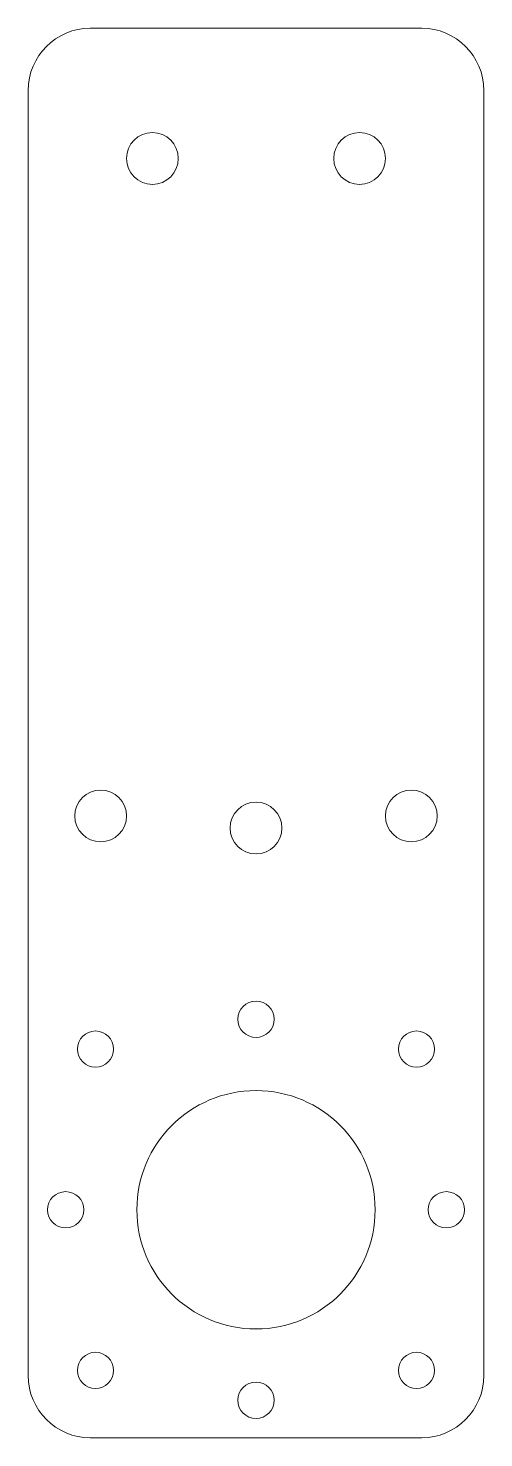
# Model space of a CAD drawing. Header units: millimetres. Extents: x -22 to 22, y -22 to 114.
import ezdxf

# ---------------------------------------------------------------- set-up
doc = ezdxf.new("R2010")
doc.units = ezdxf.units.MM

msp = doc.modelspace()

# ---------------------------------------------------------------- linework, layer by layer
at = {"color": 7, "linetype": 'Continuous', "lineweight": 15}
for p, q in [((16, 114), (-16, 114)), ((-22, 108), (-22, -16)), ((22, -16), (22, 108)), ((-16, -22), (16, -22))]:
    msp.add_line(p, q, dxfattribs=at)
for centre, radius in [((-10, 101.43), 2.5), ((10, 101.43), 2.5), ((-15, 38), 2.5), ((15, 38), 2.5), ((0, 36.83), 2.5), ((0, 18.38), 1.75), ((-15.5, 15.5), 1.75), ((15.5, 15.5), 1.75), ((0, 0), 11.5), ((-18.38, 0), 1.75), ((18.38, 0), 1.75), ((-15.5, -15.5), 1.75), ((15.5, -15.5), 1.75), ((0, -18.38), 1.75)]:
    msp.add_circle(centre, radius, dxfattribs=at)
for centre, start, end in [((-16, 108), 90, 180), ((16, 108), 0, 90), ((-16, -16), 180, 270), ((16, -16), 270, 0)]:
    msp.add_arc(centre, 6, start, end, dxfattribs=at)

doc.saveas('drawing.dxf')
